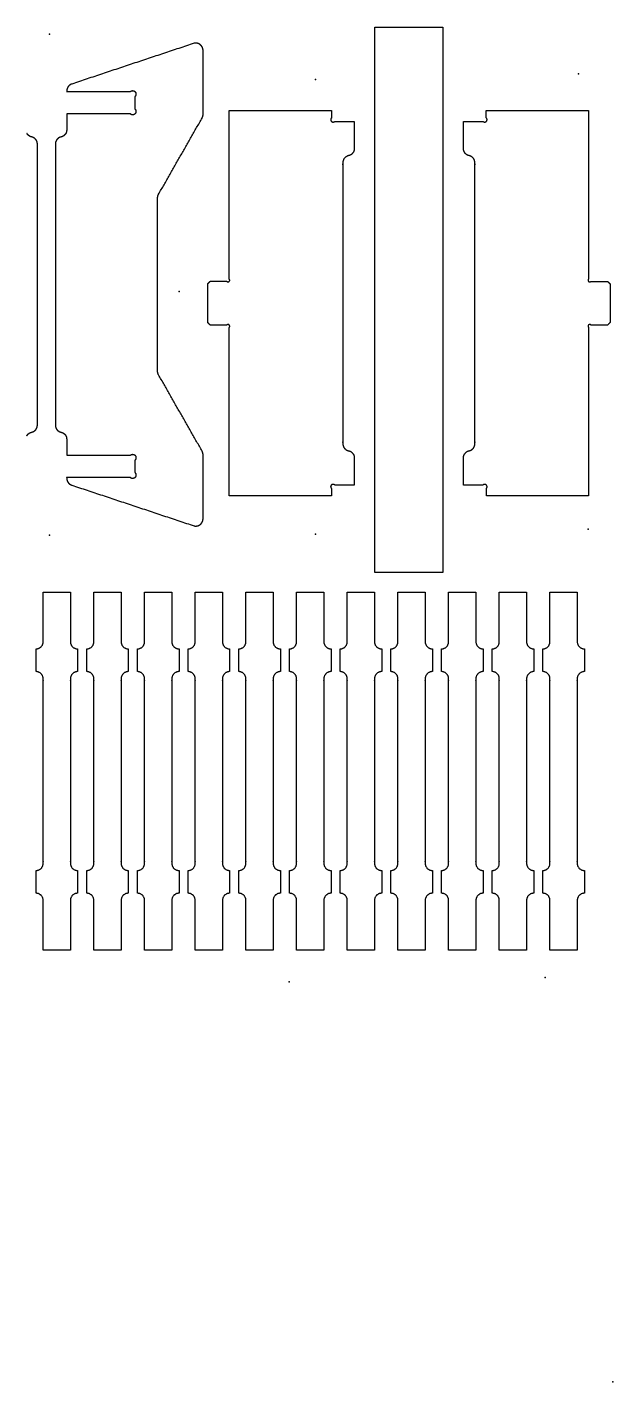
# Model space of a CAD drawing. Header units: millimetres. Extents: x 4 to 473, y -2 to 233.
# Drawn here: x 372.3 to 472.8, y -1 to 231.5 of the extents above; entities that cross this region are included whole.
import ezdxf

# ---------------------------------------------------------------- set-up
doc = ezdxf.new("R2010")
doc.units = ezdxf.units.MM
doc.header["$MEASUREMENT"] = 0
doc.layers.add('Pilot Holes', color=6, linetype='Continuous', true_color=0xff00ff)
doc.layers.add('Profile - outside', color=18, linetype='Continuous', true_color=0x000000)

msp = doc.modelspace()

# ---------------------------------------------------------------- linework, layer by layer
at = {"layer": 'Pilot Holes'}
for p in [(376.18, 230.29), (466.94, 223.44), (421.81, 222.49), (398.41, 186.12), (376.18, 144.32), (421.81, 144.49), (468.59, 145.33), (417.27, 67.64), (461.2, 68.44), (472.84, -0.98)]:
    msp.add_point(p, dxfattribs=at)
at = {"layer": 'Profile - outside'}
for points in [[(431.98, 137.89), (431.98, 184.69), (431.98, 231.49)], [(442.8, 231.49), (443.24, 231.49), (443.68, 231.49)], [(443.68, 231.49), (443.68, 184.69), (443.68, 137.89)], [(400.98, 228.71), (390.48, 225.22), (379.98, 221.72)], [(401.13, 228.74), (401.06, 228.73), (400.98, 228.71)], [(401.28, 228.74), (401.21, 228.74), (401.13, 228.74)], [(401.43, 228.73), (401.36, 228.73), (401.28, 228.74)], [(401.58, 228.7), (401.51, 228.71), (401.43, 228.73)], [(401.73, 228.65), (401.65, 228.67), (401.58, 228.7)], [(401.86, 228.58), (401.79, 228.61), (401.73, 228.65)], [(401.98, 228.5), (401.92, 228.54), (401.86, 228.58)], [(402.1, 228.41), (402.04, 228.46), (401.98, 228.5)], [(402.2, 228.3), (402.15, 228.36), (402.1, 228.41)], [(402.29, 228.18), (402.25, 228.24), (402.2, 228.3)], [(402.37, 228.05), (402.33, 228.12), (402.29, 228.18)], [(402.43, 227.91), (402.4, 227.98), (402.37, 228.05)], [(402.48, 227.77), (402.45, 227.84), (402.43, 227.91)], [(402.5, 227.62), (402.49, 227.69), (402.48, 227.77)], [(402.51, 216.5), (402.51, 222.06), (402.5, 227.62)], [(379.17, 220.9), (379.15, 220.8), (379.12, 220.71)], [(379.24, 221.09), (379.21, 220.99), (379.17, 220.9)], [(379.35, 221.26), (379.3, 221.17), (379.24, 221.09)], [(379.48, 221.42), (379.41, 221.34), (379.35, 221.26)], [(379.63, 221.55), (379.56, 221.48), (379.48, 221.42)], [(379.8, 221.65), (379.72, 221.6), (379.63, 221.55)], [(379.98, 221.72), (379.89, 221.69), (379.8, 221.65)], [(379.12, 220.71), (379.11, 220.56), (379.1, 220.41)], [(379.1, 220.41), (384.55, 220.41), (390, 220.41)], [(390, 220.41), (390.05, 220.44), (390.09, 220.48)], [(390.09, 220.48), (390.15, 220.51), (390.2, 220.54)], [(390.2, 220.54), (390.25, 220.55), (390.31, 220.57)], [(390.31, 220.57), (390.37, 220.58), (390.43, 220.58)], [(390.43, 220.58), (390.48, 220.57), (390.54, 220.57)], [(390.54, 220.57), (390.6, 220.55), (390.65, 220.53)], [(390.65, 220.53), (390.7, 220.5), (390.76, 220.47)], [(390.76, 220.47), (390.8, 220.44), (390.84, 220.4)], [(390.89, 219.64), (390.85, 219.6), (390.81, 219.56)], [(390.81, 219.56), (390.81, 218.51), (390.81, 217.45)], [(390.84, 220.4), (390.88, 220.35), (390.92, 220.31)], [(390.95, 219.75), (390.92, 219.7), (390.89, 219.64)], [(390.92, 220.31), (390.94, 220.25), (390.97, 220.2)], [(390.99, 219.86), (390.97, 219.8), (390.95, 219.75)], [(390.97, 220.2), (390.98, 220.14), (391, 220.09)], [(391, 219.97), (391, 219.91), (390.99, 219.86)], [(391, 220.09), (391, 220.03), (391, 219.97)], [(390, 216.6), (384.56, 216.6), (379.11, 216.6)], [(379.11, 216.6), (379.11, 215.22), (379.11, 213.83)], [(390.09, 216.53), (390.05, 216.57), (390, 216.6)], [(390.2, 216.48), (390.15, 216.5), (390.09, 216.53)], [(390.31, 216.44), (390.25, 216.46), (390.2, 216.48)], [(390.43, 216.43), (390.37, 216.44), (390.31, 216.44)], [(390.54, 216.44), (390.48, 216.44), (390.43, 216.43)], [(390.65, 216.48), (390.6, 216.46), (390.54, 216.44)], [(390.76, 216.54), (390.7, 216.51), (390.65, 216.48)], [(390.84, 216.61), (390.8, 216.58), (390.76, 216.54)], [(390.81, 217.45), (390.85, 217.41), (390.89, 217.37)], [(390.92, 216.7), (390.88, 216.66), (390.84, 216.61)], [(390.89, 217.37), (390.92, 217.32), (390.95, 217.27)], [(390.97, 216.81), (390.94, 216.76), (390.92, 216.7)], [(390.95, 217.27), (390.97, 217.21), (390.99, 217.15)], [(391, 216.92), (390.98, 216.87), (390.97, 216.81)], [(390.99, 217.15), (391, 217.1), (391, 217.04)], [(391, 217.04), (391, 216.98), (391, 216.92)], [(402.47, 216.18), (402.48, 216.26), (402.5, 216.34)], [(402.5, 216.34), (402.5, 216.42), (402.51, 216.5)], [(407.01, 188.26), (407.01, 202.71), (407.01, 217.17)], [(407.01, 217.17), (415.78, 217.16), (424.54, 217.16)], [(424.54, 217.16), (424.54, 216.53), (424.54, 215.9)], [(451.12, 215.89), (451.12, 216.53), (451.12, 217.16)], [(451.12, 217.16), (459.88, 217.16), (468.64, 217.16)], [(468.64, 217.16), (468.64, 202.71), (468.65, 188.26)], [(394.88, 202.81), (398.61, 209.34), (402.34, 215.88)], [(402.34, 215.88), (402.38, 215.95), (402.41, 216.02)], [(402.41, 216.02), (402.44, 216.1), (402.47, 216.18)], [(425.12, 215.31), (426.79, 215.31), (428.46, 215.31)], [(447.19, 215.31), (448.86, 215.31), (450.53, 215.31)], [(372.34, 213.15), (372.31, 213.19), (372.28, 213.24)], [(372.4, 213.06), (372.37, 213.1), (372.34, 213.15)], [(372.47, 212.98), (372.44, 213.02), (372.4, 213.06)], [(372.55, 212.9), (372.51, 212.94), (372.47, 212.98)], [(372.73, 212.78), (372.64, 212.84), (372.55, 212.9)], [(372.91, 212.69), (372.82, 212.73), (372.73, 212.78)], [(373.29, 212.57), (373.1, 212.63), (372.91, 212.69)], [(373.48, 212.48), (373.39, 212.53), (373.29, 212.57)], [(373.65, 212.36), (373.57, 212.42), (373.48, 212.48)], [(373.73, 212.28), (373.69, 212.32), (373.65, 212.36)], [(373.8, 212.2), (373.77, 212.24), (373.73, 212.28)], [(373.87, 212.12), (373.84, 212.16), (373.8, 212.2)], [(373.92, 212.02), (373.9, 212.07), (373.87, 212.12)], [(374.01, 211.83), (373.97, 211.93), (373.92, 212.02)], [(374.06, 211.63), (374.04, 211.73), (374.01, 211.83)], [(374.08, 211.43), (374.07, 211.53), (374.06, 211.63)], [(377.18, 211.63), (377.17, 211.53), (377.16, 211.43)], [(377.23, 211.83), (377.2, 211.73), (377.18, 211.63)], [(377.31, 212.02), (377.27, 211.93), (377.23, 211.83)], [(377.37, 212.12), (377.34, 212.07), (377.31, 212.02)], [(377.43, 212.2), (377.4, 212.16), (377.37, 212.12)], [(377.51, 212.28), (377.47, 212.24), (377.43, 212.2)], [(377.58, 212.36), (377.55, 212.32), (377.51, 212.28)], [(377.76, 212.48), (377.67, 212.42), (377.58, 212.36)], [(377.94, 212.57), (377.85, 212.53), (377.76, 212.48)], [(378.32, 212.69), (378.13, 212.63), (377.94, 212.57)], [(378.51, 212.78), (378.42, 212.73), (378.32, 212.69)], [(378.68, 212.9), (378.6, 212.84), (378.51, 212.78)], [(378.76, 212.98), (378.72, 212.94), (378.68, 212.9)], [(378.84, 213.06), (378.8, 213.02), (378.76, 212.98)], [(378.9, 213.15), (378.87, 213.1), (378.84, 213.06)], [(378.96, 213.24), (378.93, 213.19), (378.9, 213.15)], [(379.04, 213.43), (379, 213.34), (378.96, 213.24)], [(379.09, 213.64), (379.07, 213.54), (379.04, 213.43)], [(379.11, 213.83), (379.1, 213.73), (379.09, 213.64)], [(374.08, 163.19), (374.08, 187.31), (374.08, 211.43)], [(377.16, 211.43), (377.16, 187.31), (377.16, 163.19)], [(394.71, 202.18), (394.71, 202.26), (394.72, 202.34)], [(394.72, 202.34), (394.74, 202.43), (394.75, 202.51)], [(394.75, 202.51), (394.78, 202.58), (394.8, 202.66)], [(394.8, 202.66), (394.84, 202.74), (394.88, 202.81)], [(394.71, 172.43), (394.71, 187.31), (394.71, 202.18)], [(403.3, 187.44), (403.51, 187.66), (403.73, 187.87)], [(403.3, 180.78), (403.3, 184.11), (403.3, 187.44)], [(403.73, 187.87), (405.15, 187.87), (406.58, 187.87)], [(469.07, 187.86), (470.5, 187.86), (471.93, 187.86)], [(471.93, 187.86), (472.14, 187.65), (472.35, 187.44)], [(472.35, 187.44), (472.35, 184.11), (472.35, 180.78)], [(403.72, 180.36), (403.51, 180.57), (403.3, 180.78)], [(406.58, 180.36), (405.15, 180.36), (403.72, 180.36)], [(407.01, 151.06), (407.01, 165.51), (407.01, 179.96)], [(468.64, 179.96), (468.65, 165.51), (468.65, 151.06)], [(471.93, 180.36), (470.5, 180.36), (469.07, 180.36)], [(472.35, 180.78), (472.14, 180.57), (471.93, 180.36)], [(394.72, 172.27), (394.71, 172.35), (394.71, 172.43)], [(394.75, 172.11), (394.74, 172.19), (394.72, 172.27)], [(394.8, 171.95), (394.78, 172.03), (394.75, 172.11)], [(394.88, 171.81), (394.84, 171.88), (394.8, 171.95)], [(402.34, 158.74), (398.61, 165.27), (394.88, 171.81)], [(373.92, 162.59), (373.97, 162.69), (374.01, 162.79)], [(374.01, 162.79), (374.04, 162.89), (374.06, 162.99)], [(374.06, 162.99), (374.07, 163.09), (374.08, 163.19)], [(377.16, 163.19), (377.17, 163.09), (377.18, 162.99)], [(377.18, 162.99), (377.2, 162.89), (377.23, 162.79)], [(377.23, 162.79), (377.27, 162.69), (377.31, 162.59)], [(372.28, 161.38), (372.31, 161.42), (372.34, 161.47)], [(372.34, 161.47), (372.37, 161.51), (372.4, 161.56)], [(372.4, 161.56), (372.44, 161.6), (372.47, 161.64)], [(372.47, 161.64), (372.51, 161.67), (372.55, 161.71)], [(372.55, 161.71), (372.64, 161.77), (372.73, 161.84)], [(372.73, 161.84), (372.82, 161.88), (372.91, 161.93)], [(372.91, 161.93), (373.1, 161.98), (373.29, 162.04)], [(373.29, 162.04), (373.39, 162.09), (373.48, 162.13)], [(373.48, 162.13), (373.57, 162.19), (373.65, 162.26)], [(373.65, 162.26), (373.69, 162.29), (373.73, 162.33)], [(373.73, 162.33), (373.77, 162.37), (373.8, 162.41)], [(373.8, 162.41), (373.84, 162.46), (373.87, 162.5)], [(373.87, 162.5), (373.9, 162.55), (373.92, 162.59)], [(377.31, 162.59), (377.34, 162.55), (377.37, 162.5)], [(377.37, 162.5), (377.4, 162.46), (377.43, 162.41)], [(377.43, 162.41), (377.47, 162.37), (377.51, 162.33)], [(377.51, 162.33), (377.55, 162.29), (377.58, 162.26)], [(377.58, 162.26), (377.67, 162.19), (377.76, 162.13)], [(377.76, 162.13), (377.85, 162.09), (377.94, 162.04)], [(377.94, 162.04), (378.13, 161.98), (378.32, 161.93)], [(378.32, 161.93), (378.42, 161.88), (378.51, 161.84)], [(378.51, 161.84), (378.6, 161.77), (378.68, 161.71)], [(378.68, 161.71), (378.72, 161.67), (378.76, 161.64)], [(378.76, 161.64), (378.8, 161.6), (378.84, 161.56)], [(378.84, 161.56), (378.87, 161.51), (378.9, 161.47)], [(378.9, 161.47), (378.93, 161.42), (378.96, 161.38)], [(378.96, 161.38), (379, 161.28), (379.04, 161.18)], [(379.04, 161.18), (379.07, 161.08), (379.09, 160.98)], [(379.09, 160.98), (379.1, 160.88), (379.11, 160.78)], [(379.11, 160.78), (379.11, 159.4), (379.11, 158.02)], [(390, 158.01), (390.05, 158.05), (390.09, 158.08)], [(390.09, 158.08), (390.15, 158.11), (390.2, 158.14)], [(390.2, 158.14), (390.25, 158.16), (390.31, 158.17)], [(390.31, 158.17), (390.37, 158.18), (390.43, 158.18)], [(390.43, 158.18), (390.48, 158.18), (390.54, 158.17)], [(390.54, 158.17), (390.6, 158.15), (390.65, 158.14)], [(390.65, 158.14), (390.7, 158.11), (390.76, 158.08)], [(390.76, 158.08), (390.8, 158.04), (390.84, 158)], [(402.41, 158.59), (402.38, 158.67), (402.34, 158.74)], [(402.47, 158.44), (402.44, 158.51), (402.41, 158.59)], [(402.5, 158.27), (402.48, 158.36), (402.47, 158.44)], [(402.51, 158.11), (402.5, 158.19), (402.5, 158.27)], [(402.5, 147), (402.51, 152.55), (402.51, 158.11)], [(379.11, 158.02), (384.56, 158.01), (390, 158.01)], [(390.89, 157.25), (390.85, 157.21), (390.81, 157.16)], [(390.81, 157.16), (390.81, 156.11), (390.81, 155.06)], [(390.84, 158), (390.88, 157.96), (390.92, 157.91)], [(390.95, 157.35), (390.92, 157.3), (390.89, 157.25)], [(390.92, 157.91), (390.94, 157.86), (390.97, 157.8)], [(390.99, 157.46), (390.97, 157.4), (390.95, 157.35)], [(390.97, 157.8), (390.98, 157.75), (391, 157.69)], [(391, 157.58), (391, 157.52), (390.99, 157.46)], [(391, 157.69), (391, 157.63), (391, 157.58)], [(390, 154.21), (384.55, 154.2), (379.1, 154.2)], [(379.1, 154.2), (379.11, 154.05), (379.12, 153.91)], [(379.12, 153.91), (379.15, 153.81), (379.17, 153.72)], [(379.17, 153.72), (379.21, 153.62), (379.24, 153.53)], [(379.24, 153.53), (379.3, 153.44), (379.35, 153.36)], [(390.09, 154.13), (390.05, 154.17), (390, 154.21)], [(390.2, 154.08), (390.15, 154.11), (390.09, 154.13)], [(390.31, 154.04), (390.25, 154.06), (390.2, 154.08)], [(390.43, 154.03), (390.37, 154.04), (390.31, 154.04)], [(390.54, 154.05), (390.48, 154.04), (390.43, 154.03)], [(390.65, 154.08), (390.6, 154.06), (390.54, 154.05)], [(390.76, 154.14), (390.7, 154.11), (390.65, 154.08)], [(390.84, 154.22), (390.8, 154.18), (390.76, 154.14)], [(390.81, 155.06), (390.85, 155.01), (390.89, 154.97)], [(390.92, 154.31), (390.88, 154.26), (390.84, 154.22)], [(390.89, 154.97), (390.92, 154.92), (390.95, 154.87)], [(390.97, 154.41), (390.94, 154.36), (390.92, 154.31)], [(390.95, 154.87), (390.97, 154.81), (390.99, 154.76)], [(391, 154.53), (390.98, 154.47), (390.97, 154.41)], [(390.99, 154.76), (391, 154.7), (391, 154.64)], [(391, 154.64), (391, 154.59), (391, 154.53)], [(379.35, 153.36), (379.41, 153.28), (379.48, 153.2)], [(379.48, 153.2), (379.56, 153.13), (379.63, 153.07)], [(379.63, 153.07), (379.72, 153.02), (379.8, 152.97)], [(379.8, 152.97), (379.89, 152.93), (379.98, 152.89)], [(379.98, 152.89), (390.48, 149.4), (400.98, 145.9)], [(424.53, 152.33), (424.53, 151.69), (424.53, 151.06)], [(428.46, 152.91), (426.78, 152.91), (425.11, 152.91)], [(450.54, 152.91), (448.87, 152.91), (447.2, 152.91)], [(451.13, 151.06), (451.13, 151.69), (451.13, 152.32)], [(424.53, 151.06), (415.77, 151.06), (407.01, 151.06)], [(468.65, 151.06), (459.89, 151.06), (451.13, 151.06)], [(402.29, 146.43), (402.33, 146.5), (402.37, 146.56)], [(402.37, 146.56), (402.4, 146.63), (402.43, 146.7)], [(402.43, 146.7), (402.45, 146.78), (402.48, 146.85)], [(402.48, 146.85), (402.49, 146.92), (402.5, 147)], [(400.98, 145.9), (401.06, 145.89), (401.13, 145.88)], [(401.13, 145.88), (401.21, 145.88), (401.28, 145.87)], [(401.28, 145.87), (401.36, 145.88), (401.43, 145.89)], [(401.43, 145.89), (401.51, 145.9), (401.58, 145.92)], [(401.58, 145.92), (401.65, 145.94), (401.73, 145.97)], [(401.73, 145.97), (401.79, 146), (401.86, 146.03)], [(401.86, 146.03), (401.92, 146.07), (401.98, 146.11)], [(401.98, 146.11), (402.04, 146.16), (402.1, 146.21)], [(402.1, 146.21), (402.15, 146.26), (402.2, 146.31)], [(402.2, 146.31), (402.25, 146.37), (402.29, 146.43)], [(375.07, 134.55), (377.41, 134.55), (379.75, 134.55)], [(383.77, 134.55), (386.11, 134.55), (388.45, 134.55)], [(392.47, 134.55), (394.81, 134.55), (397.15, 134.55)], [(401.16, 134.55), (403.5, 134.55), (405.84, 134.55)], [(409.86, 134.55), (412.2, 134.55), (414.54, 134.55)], [(418.56, 134.55), (420.9, 134.55), (423.24, 134.55)], [(427.25, 134.55), (429.59, 134.55), (431.93, 134.55)], [(435.95, 134.55), (438.29, 134.55), (440.63, 134.55)], [(444.65, 134.55), (446.99, 134.55), (449.33, 134.55)], [(453.35, 134.55), (455.69, 134.55), (458.03, 134.55)], [(462.04, 134.55), (464.38, 134.55), (466.72, 134.55)], [(373.84, 120.9), (373.84, 122.85), (373.84, 124.8)], [(380.98, 124.8), (380.98, 122.85), (380.98, 120.9)], [(382.54, 120.9), (382.54, 122.85), (382.54, 124.8)], [(389.68, 124.8), (389.68, 122.85), (389.68, 120.9)], [(391.24, 120.9), (391.24, 122.85), (391.24, 124.8)], [(398.38, 124.8), (398.38, 122.85), (398.38, 120.9)], [(399.94, 120.9), (399.94, 122.85), (399.94, 124.8)], [(407.07, 124.8), (407.07, 122.85), (407.07, 120.9)], [(408.63, 120.9), (408.63, 122.85), (408.63, 124.8)], [(415.77, 124.8), (415.77, 122.85), (415.77, 120.9)], [(417.33, 120.9), (417.33, 122.85), (417.33, 124.8)], [(424.47, 124.8), (424.47, 122.85), (424.47, 120.9)], [(426.03, 120.9), (426.03, 122.85), (426.03, 124.8)], [(433.16, 124.8), (433.16, 122.85), (433.16, 120.9)], [(434.72, 120.9), (434.72, 122.85), (434.72, 124.8)], [(441.86, 124.8), (441.86, 122.85), (441.86, 120.9)], [(443.42, 120.9), (443.42, 122.85), (443.42, 124.8)], [(450.56, 124.8), (450.56, 122.85), (450.56, 120.9)], [(452.12, 120.9), (452.12, 122.85), (452.12, 124.8)], [(459.25, 124.8), (459.25, 122.85), (459.25, 120.9)], [(460.81, 120.9), (460.81, 122.85), (460.81, 124.8)], [(467.95, 124.8), (467.95, 122.85), (467.95, 120.9)], [(373.84, 82.87), (373.84, 84.82), (373.84, 86.77)], [(380.98, 86.77), (380.98, 84.82), (380.98, 82.87)], [(382.54, 82.87), (382.54, 84.82), (382.54, 86.77)], [(389.68, 86.77), (389.68, 84.82), (389.68, 82.87)], [(391.24, 82.87), (391.24, 84.82), (391.24, 86.77)], [(398.38, 86.77), (398.38, 84.82), (398.38, 82.87)], [(399.94, 82.87), (399.94, 84.82), (399.94, 86.77)], [(407.07, 86.77), (407.07, 84.82), (407.07, 82.87)], [(408.63, 82.87), (408.63, 84.82), (408.63, 86.77)], [(415.77, 86.77), (415.77, 84.82), (415.77, 82.87)], [(417.33, 82.87), (417.33, 84.82), (417.33, 86.77)], [(424.47, 86.77), (424.47, 84.82), (424.47, 82.87)], [(426.03, 82.87), (426.03, 84.82), (426.03, 86.77)], [(433.16, 86.77), (433.16, 84.82), (433.16, 82.87)], [(434.72, 82.87), (434.72, 84.82), (434.72, 86.77)], [(441.86, 86.77), (441.86, 84.82), (441.86, 82.87)], [(443.42, 82.87), (443.42, 84.82), (443.42, 86.77)], [(450.56, 86.77), (450.56, 84.82), (450.56, 82.87)], [(452.12, 82.87), (452.12, 84.82), (452.12, 86.77)], [(459.25, 86.77), (459.25, 84.82), (459.25, 82.87)], [(460.81, 82.87), (460.81, 84.82), (460.81, 86.77)], [(467.95, 86.77), (467.95, 84.82), (467.95, 82.87)], [(379.75, 73.12), (377.41, 73.12), (375.07, 73.12)], [(388.45, 73.12), (386.11, 73.12), (383.77, 73.12)], [(397.15, 73.12), (394.81, 73.12), (392.47, 73.12)], [(405.84, 73.12), (403.5, 73.12), (401.16, 73.12)], [(414.54, 73.12), (412.2, 73.12), (409.86, 73.12)], [(423.24, 73.12), (420.9, 73.12), (418.56, 73.12)], [(431.93, 73.12), (429.59, 73.12), (427.25, 73.12)], [(440.63, 73.12), (438.29, 73.12), (435.95, 73.12)], [(449.33, 73.12), (446.99, 73.12), (444.65, 73.12)], [(458.03, 73.12), (455.69, 73.12), (453.35, 73.12)], [(466.72, 73.12), (464.38, 73.12), (462.04, 73.12)]]:
    msp.add_open_spline(points, degree=2, dxfattribs=at)
for points, knots in [([(431.98, 231.49), (432.42, 231.49), (432.86, 231.49), (437.83, 231.49), (442.8, 231.49)], [-55.473527, -55.473527, -55.473527, -50.967947, -50.967947, 0, 0, 0]), ([(443.68, 137.89), (443.24, 137.89), (442.8, 137.89), (437.83, 137.89), (432.86, 137.89), (432.42, 137.89), (431.98, 137.89)], [-595.473526, -595.473526, -595.473526, -590.947053, -590.947053, -539.979106, -539.979106, -535.473526, -535.473526, -535.473526])]:
    msp.add_open_spline(points, degree=2, knots=knots, dxfattribs=at)
for points, weights, knots in [([(424.54, 215.9), (424.24, 215.6), (424.54, 215.31), (424.83, 215.02), (425.12, 215.31)], [1, 0.707106781187, 1, 0.707106781187, 1], [1266.43445, 1266.43445, 1266.43445, 1269.766612, 1269.766612, 1273.098774, 1273.098774, 1273.098774]), ([(428.46, 215.31), (428.46, 212.97), (428.46, 210.64), (428.46, 209.64), (427.49, 209.43), (426.51, 209.23), (426.51, 208.23), (426.51, 184.11), (426.51, 159.99), (426.51, 158.99), (427.48, 158.79), (428.46, 158.58), (428.46, 157.58), (428.46, 155.25), (428.46, 152.91)], [1, 1, 1, 0.776643163347, 1, 0.776643352569, 1, 1, 1, 0.776643163348, 1, 0.776643352569, 1, 1, 1], [1290.117432, 1290.117432, 1290.117432, 1314.088604, 1314.088604, 1322.675213, 1322.675213, 1331.172033, 1331.172033, 1578.572033, 1578.572033, 1587.068853, 1587.068853, 1595.655463, 1595.655463, 1619.626635, 1619.626635, 1619.626635]), ([(447.2, 152.91), (447.2, 155.25), (447.2, 157.58), (447.2, 158.58), (448.17, 158.79), (449.15, 158.99), (449.15, 159.99), (449.15, 184.11), (449.14, 208.23), (449.14, 209.23), (448.17, 209.43), (447.19, 209.64), (447.19, 210.63), (447.19, 212.97), (447.19, 215.31)], [1, 1, 1, 0.776643352569, 1, 0.776643163348, 1, 1, 1, 0.776643352569, 1, 0.776643163347, 1, 1, 1], [281.504224, 281.504224, 281.504224, 305.475396, 305.475396, 314.062006, 314.062006, 322.558826, 322.558826, 569.958827, 569.958827, 578.455647, 578.455647, 587.042257, 587.042257, 611.013429, 611.013429, 611.013429]), ([(450.53, 215.31), (450.83, 215.02), (451.12, 215.31), (451.41, 215.6), (451.12, 215.89)], [1, 0.707106781187, 1, 0.707106781187, 1], [628.032086, 628.032086, 628.032086, 631.364249, 631.364249, 634.696411, 634.696411, 634.696411]), ([(406.58, 187.87), (406.66, 187.78), (406.78, 187.77), (406.91, 187.77), (406.99, 187.85), (407.08, 187.93), (407.09, 188.05), (407.09, 188.17), (407.01, 188.26)], [1, 0.923869692257, 1, 0.923869692257, 1, 0.923869692257, 1, 0.923869692257, 1], [1014.31809, 1014.31809, 1014.31809, 1015.496264, 1015.496264, 1016.674438, 1016.674438, 1017.852613, 1017.852613, 1019.030787, 1019.030787, 1019.030787]), ([(468.65, 188.26), (468.56, 188.17), (468.57, 188.05), (468.57, 187.93), (468.66, 187.85), (468.75, 187.77), (468.87, 187.77), (468.99, 187.77), (469.07, 187.86)], [1, 0.923869692257, 1, 0.923869692257, 1, 0.923869692257, 1, 0.923869692257, 1], [882.100074, 882.100074, 882.100074, 883.278249, 883.278249, 884.456423, 884.456423, 885.634598, 885.634598, 886.812772, 886.812772, 886.812772]), ([(407.01, 179.96), (407.09, 180.05), (407.09, 180.17), (407.08, 180.29), (406.99, 180.37), (406.91, 180.46), (406.78, 180.45), (406.66, 180.45), (406.58, 180.36)], [1, 0.923869692257, 1, 0.923869692257, 1, 0.923869692257, 1, 0.923869692257, 1], [1890.58231, 1890.58231, 1890.58231, 1891.760484, 1891.760484, 1892.938659, 1892.938659, 1894.116833, 1894.116833, 1895.295008, 1895.295008, 1895.295008]), ([(469.07, 180.36), (468.99, 180.45), (468.87, 180.45), (468.75, 180.46), (468.66, 180.37), (468.57, 180.29), (468.57, 180.17), (468.56, 180.05), (468.64, 179.96)], [1, 0.923869692257, 1, 0.923869692257, 1, 0.923869692257, 1, 0.923869692257, 1], [5.835851, 5.835851, 5.835851, 7.014025, 7.014025, 8.1922, 8.1922, 9.370374, 9.370374, 10.548548, 10.548548, 10.548548]), ([(425.11, 152.91), (424.82, 153.2), (424.53, 152.91), (424.23, 152.62), (424.53, 152.33)], [1, 0.707106781186, 1, 0.707106781186, 1], [1636.649401, 1636.649401, 1636.649401, 1639.981564, 1639.981564, 1643.313726, 1643.313726, 1643.313726]), ([(451.13, 152.32), (451.42, 152.62), (451.13, 152.91), (450.83, 153.2), (450.54, 152.91)], [1, 0.707106781186, 1, 0.707106781186, 1], [257.817133, 257.817133, 257.817133, 261.149296, 261.149296, 264.481458, 264.481458, 264.481458]), ([(373.84, 124.8), (375.07, 124.8), (375.07, 126.03), (375.07, 130.29), (375.07, 134.55)], [1, 0.707106781187, 1, 1, 1], [1359.947363, 1359.947363, 1359.947363, 1369.84338, 1369.84338, 1413.53627, 1413.53627, 1413.53627]), ([(379.75, 134.55), (379.75, 130.29), (379.75, 126.03), (379.75, 124.8), (380.98, 124.8)], [1, 1, 1, 0.707106781187, 1], [730.768135, 730.768135, 730.768135, 774.461025, 774.461025, 784.357041, 784.357041, 784.357041]), ([(382.54, 124.8), (383.77, 124.8), (383.77, 126.03), (383.77, 130.29), (383.77, 134.55)], [1, 0.707106781187, 1, 1, 1], [629.179228, 629.179228, 629.179228, 639.075245, 639.075245, 682.768135, 682.768135, 682.768135]), ([(388.45, 134.55), (388.45, 130.29), (388.45, 126.03), (388.45, 124.8), (389.68, 124.8)], [1, 1, 1, 0.707106781187, 1], [0, 0, 0, 43.69289, 43.69289, 53.588907, 53.588907, 53.588907]), ([(391.24, 124.8), (392.47, 124.8), (392.47, 126.03), (392.47, 130.29), (392.47, 134.55)], [1, 0.707106781187, 1, 1, 1], [1359.947363, 1359.947363, 1359.947363, 1369.84338, 1369.84338, 1413.53627, 1413.53627, 1413.53627]), ([(397.15, 134.55), (397.15, 130.29), (397.15, 126.03), (397.15, 124.8), (398.38, 124.8)], [1, 1, 1, 0.707106781187, 1], [730.768135, 730.768135, 730.768135, 774.461025, 774.461025, 784.357041, 784.357041, 784.357041]), ([(399.94, 124.8), (401.16, 124.8), (401.16, 126.03), (401.16, 130.29), (401.16, 134.55)], [1, 0.707106781187, 1, 1, 1], [629.179228, 629.179228, 629.179228, 639.075245, 639.075245, 682.768135, 682.768135, 682.768135]), ([(405.84, 134.55), (405.84, 130.29), (405.84, 126.03), (405.84, 124.8), (407.07, 124.8)], [1, 1, 1, 0.707106781187, 1], [0, 0, 0, 43.69289, 43.69289, 53.588907, 53.588907, 53.588907]), ([(408.63, 124.8), (409.86, 124.8), (409.86, 126.03), (409.86, 130.29), (409.86, 134.55)], [1, 0.707106781187, 1, 1, 1], [1359.947363, 1359.947363, 1359.947363, 1369.84338, 1369.84338, 1413.53627, 1413.53627, 1413.53627]), ([(414.54, 134.55), (414.54, 130.29), (414.54, 126.03), (414.54, 124.8), (415.77, 124.8)], [1, 1, 1, 0.707106781187, 1], [730.768135, 730.768135, 730.768135, 774.461025, 774.461025, 784.357041, 784.357041, 784.357041]), ([(417.33, 124.8), (418.56, 124.8), (418.56, 126.03), (418.56, 130.29), (418.56, 134.55)], [1, 0.707106781187, 1, 1, 1], [629.179228, 629.179228, 629.179228, 639.075245, 639.075245, 682.768135, 682.768135, 682.768135]), ([(423.24, 134.55), (423.24, 130.29), (423.24, 126.03), (423.24, 124.8), (424.47, 124.8)], [1, 1, 1, 0.707106781187, 1], [0, 0, 0, 43.69289, 43.69289, 53.588907, 53.588907, 53.588907]), ([(426.03, 124.8), (427.25, 124.8), (427.25, 126.03), (427.25, 130.29), (427.25, 134.55)], [1, 0.707106781187, 1, 1, 1], [1359.947363, 1359.947363, 1359.947363, 1369.84338, 1369.84338, 1413.53627, 1413.53627, 1413.53627]), ([(431.93, 134.55), (431.93, 130.29), (431.93, 126.03), (431.93, 124.8), (433.16, 124.8)], [1, 1, 1, 0.707106781187, 1], [730.768135, 730.768135, 730.768135, 774.461025, 774.461025, 784.357041, 784.357041, 784.357041]), ([(434.72, 124.8), (435.95, 124.8), (435.95, 126.03), (435.95, 130.29), (435.95, 134.55)], [1, 0.707106781187, 1, 1, 1], [629.179228, 629.179228, 629.179228, 639.075245, 639.075245, 682.768135, 682.768135, 682.768135]), ([(440.63, 134.55), (440.63, 130.29), (440.63, 126.03), (440.63, 124.8), (441.86, 124.8)], [1, 1, 1, 0.707106781187, 1], [0, 0, 0, 43.69289, 43.69289, 53.588907, 53.588907, 53.588907]), ([(443.42, 124.8), (444.65, 124.8), (444.65, 126.03), (444.65, 130.29), (444.65, 134.55)], [1, 0.707106781187, 1, 1, 1], [1359.947363, 1359.947363, 1359.947363, 1369.84338, 1369.84338, 1413.53627, 1413.53627, 1413.53627]), ([(449.33, 134.55), (449.33, 130.29), (449.33, 126.03), (449.33, 124.8), (450.56, 124.8)], [1, 1, 1, 0.707106781187, 1], [730.768135, 730.768135, 730.768135, 774.461025, 774.461025, 784.357041, 784.357041, 784.357041]), ([(452.12, 124.8), (453.35, 124.8), (453.35, 126.03), (453.35, 130.29), (453.35, 134.55)], [1, 0.707106781187, 1, 1, 1], [629.179228, 629.179228, 629.179228, 639.075245, 639.075245, 682.768135, 682.768135, 682.768135]), ([(458.03, 134.55), (458.03, 130.29), (458.03, 126.03), (458.03, 124.8), (459.25, 124.8)], [1, 1, 1, 0.707106781187, 1], [0, 0, 0, 43.69289, 43.69289, 53.588907, 53.588907, 53.588907]), ([(460.81, 124.8), (462.04, 124.8), (462.04, 126.03), (462.04, 130.29), (462.04, 134.55)], [1, 0.707106781187, 1, 1, 1], [1359.947363, 1359.947363, 1359.947363, 1369.84338, 1369.84338, 1413.53627, 1413.53627, 1413.53627]), ([(466.72, 134.55), (466.72, 130.29), (466.72, 126.03), (466.72, 124.8), (467.95, 124.8)], [1, 1, 1, 0.707106781187, 1], [730.768135, 730.768135, 730.768135, 774.461025, 774.461025, 784.357041, 784.357041, 784.357041]), ([(373.84, 86.77), (375.07, 86.77), (375.07, 88), (375.07, 103.84), (375.07, 119.67), (375.07, 120.9), (373.84, 120.9)], [1, 0.707106781187, 1, 1, 1, 0.707106781187, 1], [1157.748219, 1157.748219, 1157.748219, 1167.644236, 1167.644236, 1330.044236, 1330.044236, 1339.940253, 1339.940253, 1339.940253]), ([(380.98, 120.9), (379.75, 120.9), (379.75, 119.67), (379.75, 103.84), (379.75, 88), (379.75, 86.77), (380.98, 86.77)], [1, 0.707106781187, 1, 1, 1, 0.707106781187, 1], [804.364152, 804.364152, 804.364152, 814.260169, 814.260169, 976.660169, 976.660169, 986.556185, 986.556185, 986.556185]), ([(382.54, 86.77), (383.77, 86.77), (383.77, 88), (383.77, 103.84), (383.77, 119.67), (383.77, 120.9), (382.54, 120.9)], [1, 0.707106781187, 1, 1, 1, 0.707106781187, 1], [426.980084, 426.980084, 426.980084, 436.876101, 436.876101, 599.276101, 599.276101, 609.172118, 609.172118, 609.172118]), ([(389.68, 120.9), (388.45, 120.9), (388.45, 119.67), (388.45, 103.84), (388.45, 88), (388.45, 86.77), (389.68, 86.77)], [1, 0.707106781187, 1, 1, 1, 0.707106781187, 1], [73.596017, 73.596017, 73.596017, 83.492034, 83.492034, 245.892034, 245.892034, 255.788051, 255.788051, 255.788051]), ([(391.24, 86.77), (392.47, 86.77), (392.47, 88), (392.47, 103.84), (392.47, 119.67), (392.47, 120.9), (391.24, 120.9)], [1, 0.707106781187, 1, 1, 1, 0.707106781187, 1], [1157.748219, 1157.748219, 1157.748219, 1167.644236, 1167.644236, 1330.044236, 1330.044236, 1339.940253, 1339.940253, 1339.940253]), ([(398.38, 120.9), (397.15, 120.9), (397.15, 119.67), (397.15, 103.84), (397.15, 88), (397.15, 86.77), (398.38, 86.77)], [1, 0.707106781187, 1, 1, 1, 0.707106781187, 1], [804.364152, 804.364152, 804.364152, 814.260169, 814.260169, 976.660169, 976.660169, 986.556185, 986.556185, 986.556185]), ([(399.94, 86.77), (401.16, 86.77), (401.16, 88), (401.16, 103.84), (401.16, 119.67), (401.16, 120.9), (399.94, 120.9)], [1, 0.707106781187, 1, 1, 1, 0.707106781187, 1], [426.980084, 426.980084, 426.980084, 436.876101, 436.876101, 599.276101, 599.276101, 609.172118, 609.172118, 609.172118]), ([(407.07, 120.9), (405.84, 120.9), (405.84, 119.67), (405.84, 103.84), (405.84, 88), (405.84, 86.77), (407.07, 86.77)], [1, 0.707106781187, 1, 1, 1, 0.707106781187, 1], [73.596017, 73.596017, 73.596017, 83.492034, 83.492034, 245.892034, 245.892034, 255.788051, 255.788051, 255.788051]), ([(408.63, 86.77), (409.86, 86.77), (409.86, 88), (409.86, 103.84), (409.86, 119.67), (409.86, 120.9), (408.63, 120.9)], [1, 0.707106781187, 1, 1, 1, 0.707106781187, 1], [1157.748219, 1157.748219, 1157.748219, 1167.644236, 1167.644236, 1330.044236, 1330.044236, 1339.940253, 1339.940253, 1339.940253]), ([(415.77, 120.9), (414.54, 120.9), (414.54, 119.67), (414.54, 103.84), (414.54, 88), (414.54, 86.77), (415.77, 86.77)], [1, 0.707106781187, 1, 1, 1, 0.707106781187, 1], [804.364152, 804.364152, 804.364152, 814.260169, 814.260169, 976.660169, 976.660169, 986.556185, 986.556185, 986.556185]), ([(417.33, 86.77), (418.56, 86.77), (418.56, 88), (418.56, 103.84), (418.56, 119.67), (418.56, 120.9), (417.33, 120.9)], [1, 0.707106781187, 1, 1, 1, 0.707106781187, 1], [426.980084, 426.980084, 426.980084, 436.876101, 436.876101, 599.276101, 599.276101, 609.172118, 609.172118, 609.172118]), ([(424.47, 120.9), (423.24, 120.9), (423.24, 119.67), (423.24, 103.84), (423.24, 88), (423.24, 86.77), (424.47, 86.77)], [1, 0.707106781187, 1, 1, 1, 0.707106781187, 1], [73.596017, 73.596017, 73.596017, 83.492034, 83.492034, 245.892034, 245.892034, 255.788051, 255.788051, 255.788051]), ([(426.03, 86.77), (427.25, 86.77), (427.25, 88), (427.25, 103.84), (427.25, 119.67), (427.25, 120.9), (426.03, 120.9)], [1, 0.707106781187, 1, 1, 1, 0.707106781187, 1], [1157.748219, 1157.748219, 1157.748219, 1167.644236, 1167.644236, 1330.044236, 1330.044236, 1339.940253, 1339.940253, 1339.940253]), ([(433.16, 120.9), (431.93, 120.9), (431.93, 119.67), (431.93, 103.84), (431.93, 88), (431.93, 86.77), (433.16, 86.77)], [1, 0.707106781187, 1, 1, 1, 0.707106781187, 1], [804.364152, 804.364152, 804.364152, 814.260169, 814.260169, 976.660169, 976.660169, 986.556185, 986.556185, 986.556185]), ([(434.72, 86.77), (435.95, 86.77), (435.95, 88), (435.95, 103.84), (435.95, 119.67), (435.95, 120.9), (434.72, 120.9)], [1, 0.707106781187, 1, 1, 1, 0.707106781187, 1], [426.980084, 426.980084, 426.980084, 436.876101, 436.876101, 599.276101, 599.276101, 609.172118, 609.172118, 609.172118]), ([(441.86, 120.9), (440.63, 120.9), (440.63, 119.67), (440.63, 103.84), (440.63, 88), (440.63, 86.77), (441.86, 86.77)], [1, 0.707106781187, 1, 1, 1, 0.707106781187, 1], [73.596017, 73.596017, 73.596017, 83.492034, 83.492034, 245.892034, 245.892034, 255.788051, 255.788051, 255.788051]), ([(443.42, 86.77), (444.65, 86.77), (444.65, 88), (444.65, 103.84), (444.65, 119.67), (444.65, 120.9), (443.42, 120.9)], [1, 0.707106781187, 1, 1, 1, 0.707106781187, 1], [1157.748219, 1157.748219, 1157.748219, 1167.644236, 1167.644236, 1330.044236, 1330.044236, 1339.940253, 1339.940253, 1339.940253]), ([(450.56, 120.9), (449.33, 120.9), (449.33, 119.67), (449.33, 103.84), (449.33, 88), (449.33, 86.77), (450.56, 86.77)], [1, 0.707106781187, 1, 1, 1, 0.707106781187, 1], [804.364152, 804.364152, 804.364152, 814.260169, 814.260169, 976.660169, 976.660169, 986.556185, 986.556185, 986.556185]), ([(452.12, 86.77), (453.35, 86.77), (453.35, 88), (453.35, 103.84), (453.35, 119.67), (453.35, 120.9), (452.12, 120.9)], [1, 0.707106781187, 1, 1, 1, 0.707106781187, 1], [426.980084, 426.980084, 426.980084, 436.876101, 436.876101, 599.276101, 599.276101, 609.172118, 609.172118, 609.172118]), ([(459.25, 120.9), (458.03, 120.9), (458.03, 119.67), (458.03, 103.84), (458.03, 88), (458.03, 86.77), (459.25, 86.77)], [1, 0.707106781187, 1, 1, 1, 0.707106781187, 1], [73.596017, 73.596017, 73.596017, 83.492034, 83.492034, 245.892034, 245.892034, 255.788051, 255.788051, 255.788051]), ([(460.81, 86.77), (462.04, 86.77), (462.04, 88), (462.04, 103.84), (462.04, 119.67), (462.04, 120.9), (460.81, 120.9)], [1, 0.707106781187, 1, 1, 1, 0.707106781187, 1], [1157.748219, 1157.748219, 1157.748219, 1167.644236, 1167.644236, 1330.044236, 1330.044236, 1339.940253, 1339.940253, 1339.940253]), ([(467.95, 120.9), (466.72, 120.9), (466.72, 119.67), (466.72, 103.84), (466.72, 88), (466.72, 86.77), (467.95, 86.77)], [1, 0.707106781187, 1, 1, 1, 0.707106781187, 1], [804.364152, 804.364152, 804.364152, 814.260169, 814.260169, 976.660169, 976.660169, 986.556185, 986.556185, 986.556185]), ([(375.07, 73.12), (375.07, 77.38), (375.07, 81.64), (375.07, 82.87), (373.84, 82.87)], [1, 1, 1, 0.707106781187, 1], [1084.152202, 1084.152202, 1084.152202, 1127.845092, 1127.845092, 1137.741109, 1137.741109, 1137.741109]), ([(380.98, 82.87), (379.75, 82.87), (379.75, 81.64), (379.75, 77.38), (379.75, 73.12)], [1, 0.707106781187, 1, 1, 1], [1006.563296, 1006.563296, 1006.563296, 1016.459313, 1016.459313, 1060.152202, 1060.152202, 1060.152202]), ([(383.77, 73.12), (383.77, 77.38), (383.77, 81.64), (383.77, 82.87), (382.54, 82.87)], [1, 1, 1, 0.707106781187, 1], [353.384067, 353.384067, 353.384067, 397.076957, 397.076957, 406.972974, 406.972974, 406.972974]), ([(389.68, 82.87), (388.45, 82.87), (388.45, 81.64), (388.45, 77.38), (388.45, 73.12)], [1, 0.707106781187, 1, 1, 1], [275.795161, 275.795161, 275.795161, 285.691178, 285.691178, 329.384067, 329.384067, 329.384067]), ([(392.47, 73.12), (392.47, 77.38), (392.47, 81.64), (392.47, 82.87), (391.24, 82.87)], [1, 1, 1, 0.707106781187, 1], [1084.152202, 1084.152202, 1084.152202, 1127.845092, 1127.845092, 1137.741109, 1137.741109, 1137.741109]), ([(398.38, 82.87), (397.15, 82.87), (397.15, 81.64), (397.15, 77.38), (397.15, 73.12)], [1, 0.707106781187, 1, 1, 1], [1006.563296, 1006.563296, 1006.563296, 1016.459313, 1016.459313, 1060.152202, 1060.152202, 1060.152202]), ([(401.16, 73.12), (401.16, 77.38), (401.16, 81.64), (401.16, 82.87), (399.94, 82.87)], [1, 1, 1, 0.707106781187, 1], [353.384067, 353.384067, 353.384067, 397.076957, 397.076957, 406.972974, 406.972974, 406.972974]), ([(407.07, 82.87), (405.84, 82.87), (405.84, 81.64), (405.84, 77.38), (405.84, 73.12)], [1, 0.707106781187, 1, 1, 1], [275.795161, 275.795161, 275.795161, 285.691178, 285.691178, 329.384067, 329.384067, 329.384067]), ([(409.86, 73.12), (409.86, 77.38), (409.86, 81.64), (409.86, 82.87), (408.63, 82.87)], [1, 1, 1, 0.707106781187, 1], [1084.152202, 1084.152202, 1084.152202, 1127.845092, 1127.845092, 1137.741109, 1137.741109, 1137.741109]), ([(415.77, 82.87), (414.54, 82.87), (414.54, 81.64), (414.54, 77.38), (414.54, 73.12)], [1, 0.707106781187, 1, 1, 1], [1006.563296, 1006.563296, 1006.563296, 1016.459313, 1016.459313, 1060.152202, 1060.152202, 1060.152202]), ([(418.56, 73.12), (418.56, 77.38), (418.56, 81.64), (418.56, 82.87), (417.33, 82.87)], [1, 1, 1, 0.707106781187, 1], [353.384067, 353.384067, 353.384067, 397.076957, 397.076957, 406.972974, 406.972974, 406.972974]), ([(424.47, 82.87), (423.24, 82.87), (423.24, 81.64), (423.24, 77.38), (423.24, 73.12)], [1, 0.707106781187, 1, 1, 1], [275.795161, 275.795161, 275.795161, 285.691178, 285.691178, 329.384067, 329.384067, 329.384067]), ([(427.25, 73.12), (427.25, 77.38), (427.25, 81.64), (427.25, 82.87), (426.03, 82.87)], [1, 1, 1, 0.707106781187, 1], [1084.152202, 1084.152202, 1084.152202, 1127.845092, 1127.845092, 1137.741109, 1137.741109, 1137.741109]), ([(433.16, 82.87), (431.93, 82.87), (431.93, 81.64), (431.93, 77.38), (431.93, 73.12)], [1, 0.707106781187, 1, 1, 1], [1006.563296, 1006.563296, 1006.563296, 1016.459313, 1016.459313, 1060.152202, 1060.152202, 1060.152202]), ([(435.95, 73.12), (435.95, 77.38), (435.95, 81.64), (435.95, 82.87), (434.72, 82.87)], [1, 1, 1, 0.707106781187, 1], [353.384067, 353.384067, 353.384067, 397.076957, 397.076957, 406.972974, 406.972974, 406.972974]), ([(441.86, 82.87), (440.63, 82.87), (440.63, 81.64), (440.63, 77.38), (440.63, 73.12)], [1, 0.707106781187, 1, 1, 1], [275.795161, 275.795161, 275.795161, 285.691178, 285.691178, 329.384067, 329.384067, 329.384067]), ([(444.65, 73.12), (444.65, 77.38), (444.65, 81.64), (444.65, 82.87), (443.42, 82.87)], [1, 1, 1, 0.707106781187, 1], [1084.152202, 1084.152202, 1084.152202, 1127.845092, 1127.845092, 1137.741109, 1137.741109, 1137.741109]), ([(450.56, 82.87), (449.33, 82.87), (449.33, 81.64), (449.33, 77.38), (449.33, 73.12)], [1, 0.707106781187, 1, 1, 1], [1006.563296, 1006.563296, 1006.563296, 1016.459313, 1016.459313, 1060.152202, 1060.152202, 1060.152202]), ([(453.35, 73.12), (453.35, 77.38), (453.35, 81.64), (453.35, 82.87), (452.12, 82.87)], [1, 1, 1, 0.707106781187, 1], [353.384067, 353.384067, 353.384067, 397.076957, 397.076957, 406.972974, 406.972974, 406.972974]), ([(459.25, 82.87), (458.03, 82.87), (458.03, 81.64), (458.03, 77.38), (458.03, 73.12)], [1, 0.707106781187, 1, 1, 1], [275.795161, 275.795161, 275.795161, 285.691178, 285.691178, 329.384067, 329.384067, 329.384067]), ([(462.04, 73.12), (462.04, 77.38), (462.04, 81.64), (462.04, 82.87), (460.81, 82.87)], [1, 1, 1, 0.707106781187, 1], [1084.152202, 1084.152202, 1084.152202, 1127.845092, 1127.845092, 1137.741109, 1137.741109, 1137.741109]), ([(467.95, 82.87), (466.72, 82.87), (466.72, 81.64), (466.72, 77.38), (466.72, 73.12)], [1, 0.707106781187, 1, 1, 1], [1006.563296, 1006.563296, 1006.563296, 1016.459313, 1016.459313, 1060.152202, 1060.152202, 1060.152202])]:
    msp.add_rational_spline(points, weights, degree=2, knots=knots, dxfattribs=at)

doc.saveas('drawing.dxf')
